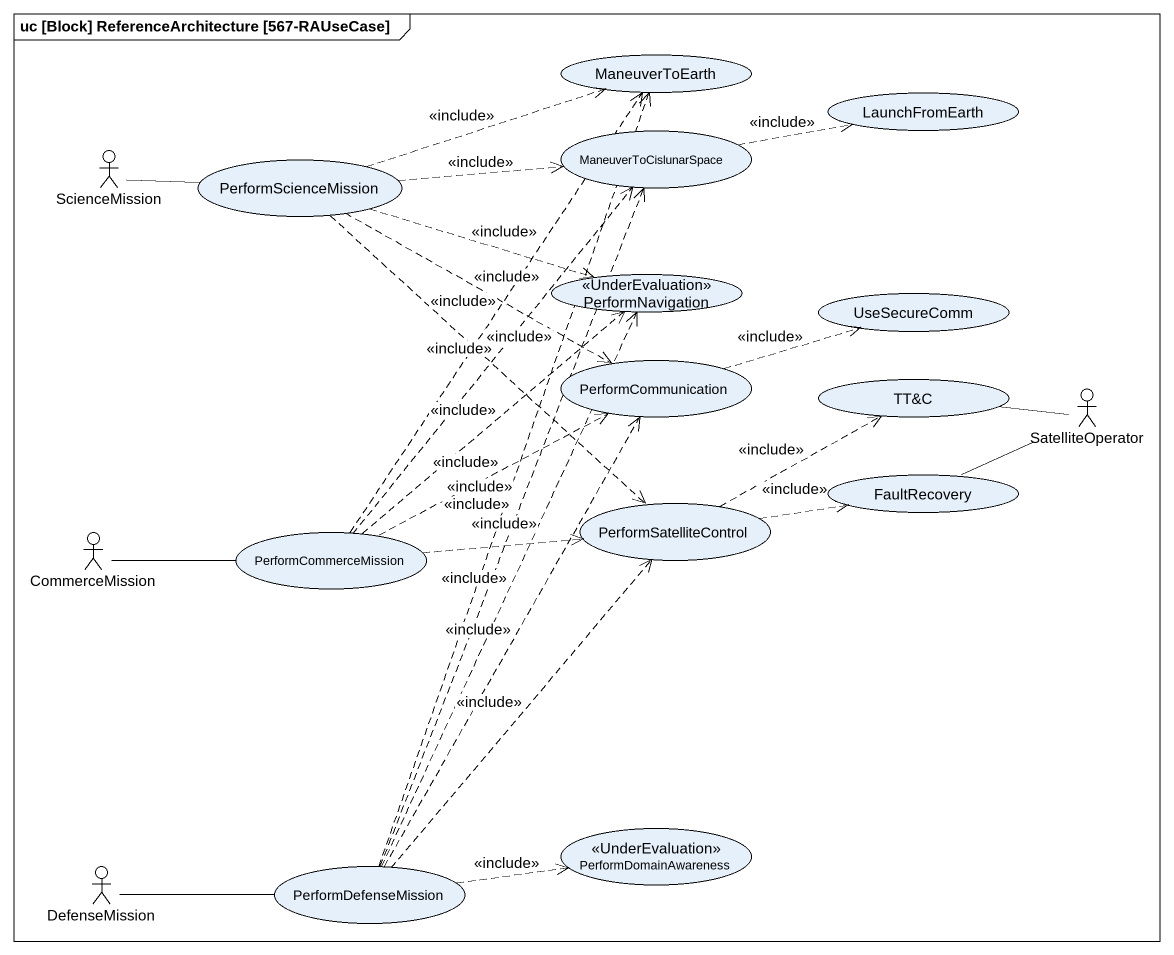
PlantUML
@startuml
mainframe uc [Block] ReferenceArchitecture [567-RAUseCase]
usecase ManeuverToEarth
usecase ManeuverToCislunarSpace
usecase LaunchFromEarth
actor ScienceMission
usecase PerformScienceMission
usecase PerformNavigation <<UnderEvaluation>>
usecase UseSecureComm
usecase PerformCommunication
usecase "TT&C" as TT_C
actor SatelliteOperator
usecase FaultRecovery
actor CommerceMission
usecase PerformCommerceMission
usecase PerformSatelliteControl
actor DefenseMission
usecase PerformDefenseMission
usecase PerformDomainAwareness <<UnderEvaluation>>
ManeuverToCislunarSpace .right.> LaunchFromEarth : <<include>>
PerformScienceMission .right.> ManeuverToEarth : <<include>>
PerformScienceMission .right.> ManeuverToCislunarSpace : <<include>>
PerformScienceMission -left- ScienceMission
PerformScienceMission .right.> PerformNavigation : <<include>>
PerformScienceMission .right.> PerformCommunication : <<include>>
PerformScienceMission ..> PerformSatelliteControl : <<include>>
PerformCommunication .right.> UseSecureComm : <<include>>
SatelliteOperator -left- TT_C
SatelliteOperator -left- FaultRecovery
PerformCommerceMission .up.> ManeuverToEarth : <<include>>
PerformCommerceMission .up.> ManeuverToCislunarSpace : <<include>>
PerformCommerceMission .up.> PerformNavigation : <<include>>
PerformCommerceMission .right.> PerformCommunication : <<include>>
PerformCommerceMission -left- CommerceMission
PerformCommerceMission .right.> PerformSatelliteControl : <<include>>
PerformSatelliteControl .right.> TT_C : <<include>>
PerformSatelliteControl .right.> FaultRecovery : <<include>>
PerformDefenseMission .up.> ManeuverToEarth : <<include>>
PerformDefenseMission .up.> ManeuverToCislunarSpace : <<include>>
PerformDefenseMission .up.> PerformNavigation : <<include>>
PerformDefenseMission .up.> PerformCommunication : <<include>>
PerformDefenseMission .up.> PerformSatelliteControl : <<include>>
PerformDefenseMission -left- DefenseMission
PerformDefenseMission .right.> PerformDomainAwareness : <<include>>
@enduml
